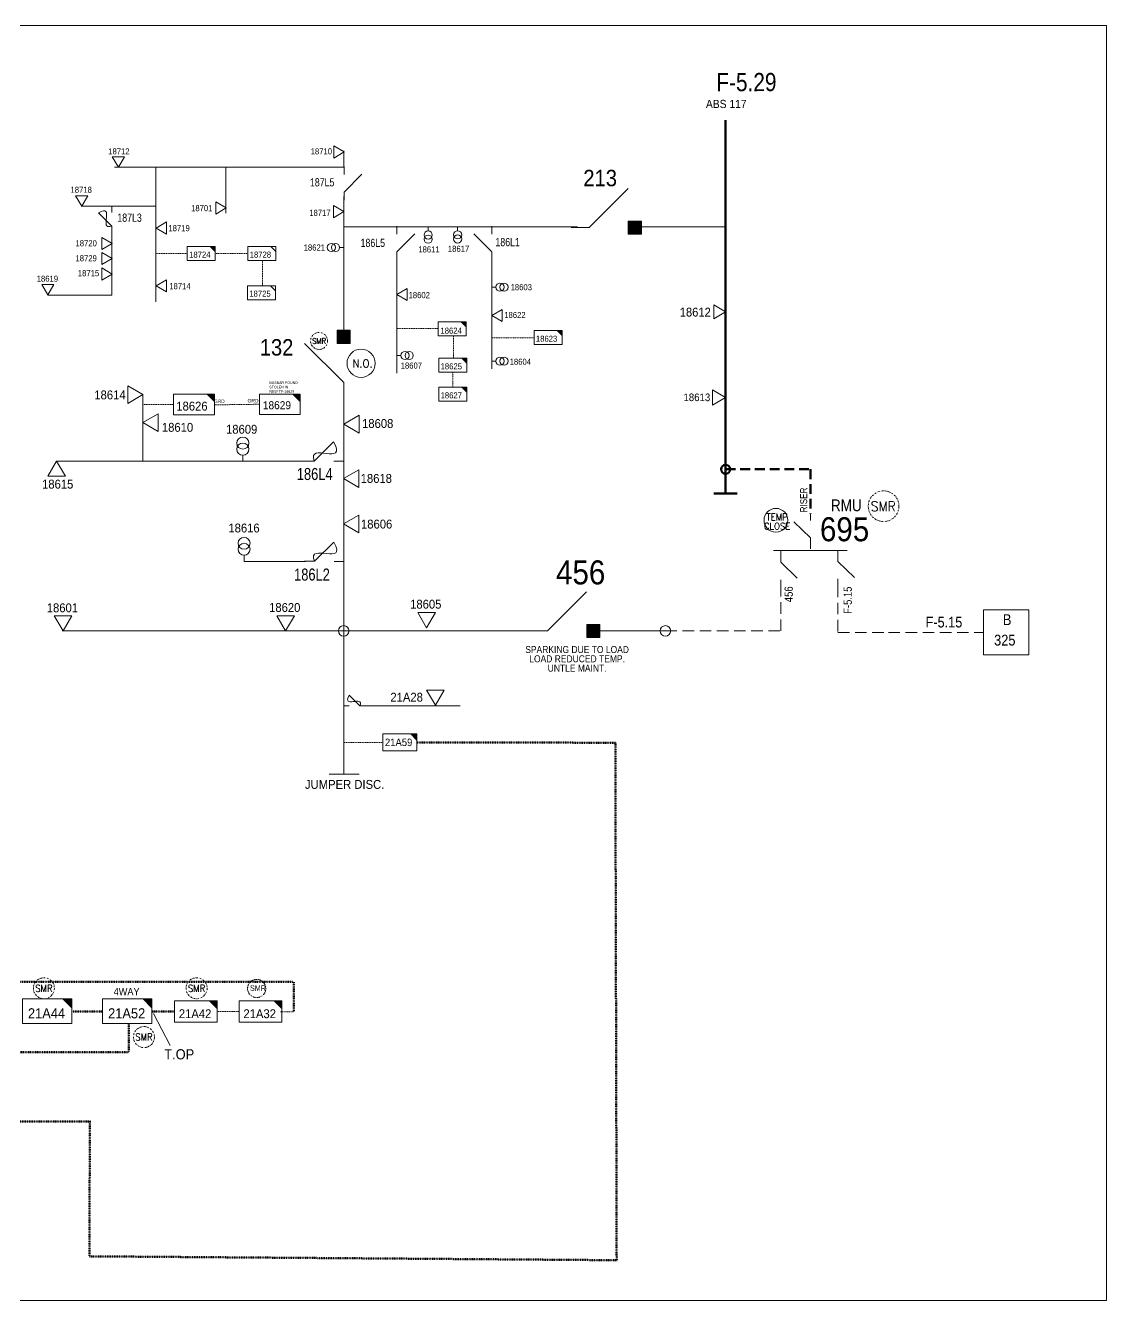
# Model space of a CAD drawing. Header units: metres. Extents: x 65984 to 144644, y -19036 to 23726.
# Drawn here: x 103377 to 103901, y 4766 to 5384 of the extents above; entities that cross this region are included whole.
import ezdxf
from ezdxf.enums import TextEntityAlignment as Align

# ---------------------------------------------------------------- set-up
doc = ezdxf.new("R2010")
doc.units = ezdxf.units.M
doc.header["$MEASUREMENT"] = 0
for name, pattern in [('DGN Style 3', [0.013877, 0, -0.013877]), ('DGN Style 4', [1.6, 0.8, -0.4, 0, -0.4]), ('HIDDEN2', [2381.25, 1587.5, -793.75])]:
    doc.linetypes.add(name, pattern=pattern)
doc.layers.get('0').update_dxf_attribs({"color": 95, "lineweight": 40})
for name, color, linetype, lineweight in [('ABS', 7, 'Continuous', 40), ('ABS NUMBER', 112, 'Continuous', 30), ('d_eos', 111, 'Continuous', 40), ('d_eos no', 121, 'Continuous', 40), ('d_fco', 5, 'Continuous', 40), ('d_fco text', 95, 'Continuous', 40), ('d_oh branch', 94, 'Continuous', 40), ('d_switch', 95, 'Continuous', 40), ('d_tf', 1, 'Continuous', 40), ('d_tf no', 6, 'Continuous', 40), ('d_tf_200', 1, 'Continuous', 40), ('d_ug cable', 95, 'Continuous', 40), ('FDR  1  05', 172, 'Continuous', 40), ('FDR  5  15', 59, 'Continuous', 40), ('GRID STATION 01', 7, 'Continuous', 40), ('Level 37', 7, 'Continuous', 0), ('O H MAIN FEEDER', 4, 'Continuous', 100), ('SW N O', 114, 'Continuous', 30)]:
    doc.layers.add(name, color=color, linetype=linetype, lineweight=lineweight)
doc.styles.add('NASKHF', font='naskhf.shx', dxfattribs={"height": 8})
doc.styles.add('Style-Arial', font='arial.ttf')
doc.styles.add('Style-ENGINEERING', font='ENGINEERING.shx')
doc.styles.add('Style-msdefault', font='msdefault.shx')
doc.styles.add('Style-simplex', font='simplex.shx')
doc.styles.add('Style-STANDARD', font='STANDARD.shx')

# ---------------------------------------------------------------- blocks, each defined once
blk = doc.blocks.new('ABS2_1_1')
at = {"color": 0, "linetype": 'ByBlock', "lineweight": -2, "ltscale": 500}
for q in [(-29900, 43500), (0, 0)]:
    blk.add_line((0, 13600), q, dxfattribs=at)
at = {"color": 0, "linetype": 'ByBlock', "lineweight": -2, "ltscale": 500, "flags": 128}
for points in [[(5000, 43600), (-5000, 43600), (-5000, 53600), (5000, 53600)], [(3791, 49653), (3791, 49653), (3791, 49653)]]:
    blk.add_lwpolyline(points, close=True, dxfattribs=at)
at = {"color": 0, "linetype": 'ByBlock', "lineweight": -2, "ltscale": 500}
for points in [[(5000, 43600), (-5000, 43600), (5000, 53600), (-5000, 53600)], [(3791, 49653), (3791, 49653), (3791, 49653)]]:
    blk.add_solid(points, dxfattribs=at)
blk = doc.blocks.new('*U1078')
at = {"layer": 'd_fco', "color": 120, "linetype": 'Continuous', "lineweight": 13}
blk.add_line((-4.6, 4.21), (-10.13, 4.21), dxfattribs=at)
at = {"layer": 'd_fco', "color": 120, "linetype": 'Continuous', "lineweight": 13, "flags": 128}
blk.add_lwpolyline([(13.02, 4.21), (7.07, 4.21), (-4.4, -7.26)], dxfattribs=at)
at = {"layer": 'd_fco', "color": 120, "linetype": 'Continuous', "lineweight": 13}
blk.add_open_spline([(-4.4, -7.26), (-13, 7.69), (11.58, -7.67), (7.07, 4.21)], degree=3, dxfattribs=at)
blk = doc.blocks.new('*U1012')
at = {"layer": 'd_fco', "color": 7, "linetype": 'Continuous', "lineweight": 13}
blk.add_line((-4.6, 4.21), (-10.13, 4.21), dxfattribs=at)
at = {"layer": 'd_fco', "color": 7, "linetype": 'Continuous', "lineweight": 13, "flags": 128}
blk.add_lwpolyline([(13.02, 4.21), (7.07, 4.21), (-4.4, -7.26)], dxfattribs=at)
at = {"layer": 'd_fco', "color": 7, "linetype": 'Continuous', "lineweight": 13}
blk.add_open_spline([(-4.4, -7.26), (-13, 7.69), (11.58, -7.67), (7.07, 4.21)], degree=3, dxfattribs=at)
blk = doc.blocks.new('TFU_101')
at = {"layer": 'd_tf_200', "color": 120, "linetype": 'Continuous', "lineweight": 13}
blk.add_line((0, 10), (0, 0), dxfattribs=at)
for centre in [(0, 30), (0, 20)]:
    blk.add_circle(centre, 10, dxfattribs=at)
blk = doc.blocks.new('TF_8')
at = {"color": 0, "linetype": 'ByBlock', "lineweight": -2}
blk.add_line((6.3, 4.95), (9.9, 1.35), dxfattribs=at)
blk.add_3dface([(-10.1, 4.95), (9.9, 4.95), (9.9, -5.05), (-10.1, -5.05)], dxfattribs=at)
blk = doc.blocks.new('exist.us-1000kva')
at = {"color": 0, "linetype": 'ByBlock', "lineweight": -2, "flags": 128}
blk.add_lwpolyline([(40, 12.9), (32.8, 20), (40, 20)], close=True, dxfattribs=at)
at = {"color": 0, "linetype": 'ByBlock', "lineweight": -2, "extrusion": (0, 0, -1)}
blk.add_solid([(-40, 12.9), (-32.8, 20), (-40, 20)], dxfattribs=at)
at = {"color": 0, "linetype": 'ByBlock', "lineweight": -2, "xscale": 2, "yscale": 2}
blk.add_blockref('TF_8', (20.2, 10.1), dxfattribs=at)
blk = doc.blocks.new('TRA1_830')
at = {"layer": 'd_tf', "color": 120, "linetype": 'Continuous', "lineweight": 13, "ltscale": 0.000191555, "extrusion": (0, 0, -1), "flags": 128}
blk.add_lwpolyline([(-10, -17), (0, 0), (10, -17)], close=True, dxfattribs=at)
blk = doc.blocks.new('TRA1_829')
at = {"layer": 'd_tf', "color": 120, "linetype": 'Continuous', "lineweight": 13, "ltscale": 0.000191555, "xscale": 1.000046566207833, "yscale": 1.000046566207833, "zscale": 1.000046566207833, "rotation": 180}
blk.add_blockref('TRA1_830', (0, 0), dxfattribs=at)
blk = doc.blocks.new('TRA1_832')
at = {"layer": 'd_tf', "color": 120, "linetype": 'Continuous', "lineweight": 13, "ltscale": 0.000191477, "extrusion": (0, 0, -1), "flags": 128}
blk.add_lwpolyline([(-10, -17), (0, 0), (10, -17)], close=True, dxfattribs=at)
blk = doc.blocks.new('TRA1_831')
at = {"layer": 'd_tf', "color": 120, "linetype": 'Continuous', "lineweight": 13, "ltscale": 0.000191477, "xscale": 1.000046566207834, "yscale": 1.000046566207834, "zscale": 1.000046566207834, "rotation": 180}
blk.add_blockref('TRA1_832', (0, 0), dxfattribs=at)
blk = doc.blocks.new('TFU_167')
at = {"layer": 'd_tf_200', "color": 120, "linetype": 'Continuous', "lineweight": 0}
blk.add_line((0, 10), (0, 0), dxfattribs=at)
for centre in [(0, 30), (0, 20)]:
    blk.add_circle(centre, 10, dxfattribs=at)
blk = doc.blocks.new('*U3411')
at = {"layer": 'd_fco', "color": 120, "linetype": 'Continuous', "lineweight": 0}
blk.add_line((-4.6, 4.2), (-10.1, 4.2), dxfattribs=at)
at = {"layer": 'd_fco', "color": 120, "linetype": 'Continuous', "lineweight": 0, "flags": 128}
blk.add_lwpolyline([(13, 4.2), (7.1, 4.2), (-4.4, -7.3)], dxfattribs=at)
at = {"layer": 'd_fco', "color": 120, "linetype": 'Continuous', "lineweight": 0}
blk.add_open_spline([(-4.4, -7.3), (-13, 7.7), (11.6, -7.7), (7.1, 4.2)], degree=3, dxfattribs=at)
blk = doc.blocks.new('*U3412')
at = {"layer": 'ABS', "color": 7, "linetype": 'Continuous', "lineweight": 0, "ltscale": 0.150399}
for p, q in [((-8, -8.1), (8.3, 8.2)), ((-8, -8.1), (-15.4, -8.1)), ((15.4, -8.1), (8, -8.1))]:
    blk.add_line(p, q, dxfattribs=at)
blk = doc.blocks.new('*U3413')
at = {"layer": 'ABS', "color": 120, "linetype": 'Continuous', "lineweight": 0, "ltscale": 0.150399}
for p, q in [((-8, -8.1), (8.3, 8.2)), ((-8, -8.1), (-15.4, -8.1)), ((15.4, -8.1), (8, -8.1))]:
    blk.add_line(p, q, dxfattribs=at)
blk = doc.blocks.new('TRA1_1434')
at = {"layer": 'd_tf', "color": 120, "linetype": 'Continuous', "lineweight": 0, "ltscale": 0.000130781, "extrusion": (0, 0, -1), "flags": 128}
blk.add_lwpolyline([(-10, -17), (0, 0), (10, -17)], close=True, dxfattribs=at)
blk = doc.blocks.new('TRA1_1433')
at = {"layer": 'd_tf', "color": 120, "linetype": 'Continuous', "lineweight": 0, "ltscale": 0.000130781, "xscale": 1.000046566207834, "yscale": 1.000046566207834, "zscale": 1.000046566207834, "rotation": 180}
blk.add_blockref('TRA1_1434', (0, 0), dxfattribs=at)
blk = doc.blocks.new('TRA1_1436')
at = {"layer": 'd_tf', "color": 120, "linetype": 'Continuous', "lineweight": 0, "ltscale": 0.000130834, "extrusion": (0, 0, -1), "flags": 128}
blk.add_lwpolyline([(-10, -17), (0, 0), (10, -17)], close=True, dxfattribs=at)
blk = doc.blocks.new('TRA1_1435')
at = {"layer": 'd_tf', "color": 120, "linetype": 'Continuous', "lineweight": 0, "ltscale": 0.000130834, "xscale": 1.000046566207833, "yscale": 1.000046566207833, "zscale": 1.000046566207833, "rotation": 180}
blk.add_blockref('TRA1_1436', (0, 0), dxfattribs=at)
blk = doc.blocks.new('TRA1_188')
at = {"layer": 'd_tf', "color": 174, "linetype": 'Continuous', "lineweight": 0, "ltscale": 0.000164311, "extrusion": (0, 0, -1), "flags": 128}
blk.add_lwpolyline([(-10, -17), (0, 0), (10, -17)], close=True, dxfattribs=at)
blk = doc.blocks.new('TRA1_187')
at = {"layer": 'd_tf', "color": 174, "linetype": 'Continuous', "lineweight": 0, "ltscale": 0.000164311, "xscale": 1.000046566207833, "yscale": 1.000046566207833, "zscale": 1.000046566207833, "rotation": 180}
blk.add_blockref('TRA1_188', (0, 0), dxfattribs=at)
blk = doc.blocks.new('*U4146')
at = {"layer": 'SW N O', "color": 1, "lineweight": 13}
blk.add_circle((0, 0), 16.8, dxfattribs=at)
at = {"layer": 'SW N O', "color": 1, "lineweight": 13, "insert": (1.7, -1.8), "char_height": 9.6, "attachment_point": 5, "line_spacing_factor": 0.812622, "style": 'Style-STANDARD'}
blk.add_mtext('TEMP\\PCLOSE', dxfattribs=at)
blk = doc.blocks.new('*U1455')
at = {"layer": 'SW N O', "color": 3, "lineweight": 13, "ltscale": 0.426762}
blk.add_circle((0, 0), 16.8, dxfattribs=at)
at = {"layer": 'SW N O', "color": 3, "lineweight": 13, "style": 'Style-STANDARD'}
blk.add_text('N.O.', height=9.6, dxfattribs=at).set_placement((1.7, -0.2), align=Align.MIDDLE_CENTER)

msp = doc.modelspace()

# ---------------------------------------------------------------- linework, layer by layer
at = {"layer": 'd_eos', "color": 2, "linetype": 'Continuous', "lineweight": 13, "ltscale": 0.729299}
for p, q in [((103757.8, 5144.08), (103757.8, 5147.31)), ((103757.8, 5135.58), (103749.8, 5143.34)), ((103757.8, 5130.26), (103757.8, 5135.58)), ((103739.93, 5129.49), (103775.6, 5129.49)), ((103743.42, 5129.07), (103743.42, 5123.76)), ((103771.17, 5129.49), (103771.17, 5124.18)), ((103743.42, 5123.76), (103751.42, 5115.99)), ((103771.18, 5124.18), (103779.18, 5116.41)), ((103743.43, 5115.25), (103743.43, 5112.02)), ((103771.17, 5115.67), (103771.17, 5112.45))]:
    msp.add_line(p, q, dxfattribs=at)
at = {"layer": 'd_oh branch', "color": 120, "linetype": 'Continuous', "lineweight": 0}
for p, q in [((103531.61, 5315.78), (103531.61, 5323.28)), ((103420.31, 5315.43), (103531.61, 5315.43)), ((103440.37, 5315.43), (103440.37, 5250.01)), ((103474.35, 5315.43), (103474.35, 5293.09)), ((103531.61, 5301.22), (103531.61, 5300.61)), ((103531.61, 5286.33), (103531.61, 5301.22)), ((103440.37, 5296.45), (103404.05, 5296.45)), ((103418.94, 5284.95), (103418.94, 5285.83)), ((103418.94, 5285.83), (103418.94, 5253.36)), ((103557.23, 5271.06), (103557.23, 5215.5)), ((103603.26, 5271.89), (103603.26, 5217.55)), ((103387.91, 5253.36), (103418.94, 5253.36))]:
    msp.add_line(p, q, dxfattribs=at)
at = {"layer": 'd_oh branch', "color": 120, "linetype": 'Continuous', "lineweight": 13}
for p, q in [((103434.09, 5172.79), (103434.09, 5205.08)), ((103392.19, 5172.79), (103512.34, 5172.8)), ((103483.13, 5124.2), (103513.09, 5124.2)), ((103531.57, 5090.43), (103394.98, 5090.43)), ((103541.19, 5054.11), (103587.89, 5054.11)), ((103524.34, 5020.91), (103539.01, 5020.91))]:
    msp.add_line(p, q, dxfattribs=at)
at = {"layer": 'd_ug cable', "color": 120, "linetype": 'DGN Style 3', "lineweight": 0}
for p, q in [((103603.26, 5232.6), (103623.79, 5232.6)), ((103584.41, 5208.7), (103584.41, 5215.99)), ((103531.88, 5036.31), (103550.36, 5036.31))]:
    msp.add_line(p, q, dxfattribs=at)
at = {"layer": 'd_ug cable', "color": 121, "linetype": 'DGN Style 3', "lineweight": 100}
for p, q in [((103663.87, 4785.18), (103663.22, 5036.21)), ((103301.72, 4920.21), (103506.96, 4920.21)), ((103507.25, 4905.97), (103507.25, 4920.15)), ((103399.86, 4905.85), (103414.51, 4905.85)), ((103438.73, 4905.85), (103449.42, 4905.85)), ((103427.33, 4886.03), (103427.33, 4899.95)), ((103171.62, 4886.03), (103427.33, 4886.03)), ((103408.09, 4787.11), (103408.37, 4852.85))]:
    msp.add_line(p, q, dxfattribs=at)
at = {"layer": 'd_ug cable', "color": 120, "linetype": 'DGN Style 3', "lineweight": 13}
msp.add_line((103470.16, 4905.79), (103480.75, 4905.79), dxfattribs=at)
at = {"layer": 'd_ug cable', "color": 2, "linetype": 'DGN Style 3', "lineweight": 13}
msp.add_line((103500.84, 4905.73), (103507.25, 4905.73), dxfattribs=at)
at = {"layer": 'd_ug cable', "color": 120, "linetype": 'DGN Style 3', "lineweight": 0, "flags": 128}
for points in [[(103440.37, 5273.48), (103455.53, 5273.48)], [(103469.2, 5273.48), (103485.04, 5273.48)], [(103492.1, 5270.15), (103492.1, 5257.81)], [(103557.23, 5237.23), (103577.23, 5237.23)], [(103584.67, 5233.62), (103584.67, 5222.79)]]:
    msp.add_lwpolyline(points, dxfattribs=at)
at = {"layer": 'd_ug cable', "color": 120, "linetype": 'DGN Style 3', "lineweight": 13, "flags": 128}
for points in [[(103434.09, 5200.24), (103448.85, 5200.24)], [(103468.76, 5200.1), (103490.61, 5200.41)]]:
    msp.add_lwpolyline(points, dxfattribs=at)
at = {"layer": 'd_ug cable', "color": 174, "linetype": 'HIDDEN2', "lineweight": 158, "ltscale": 0.003}
msp.add_lwpolyline([(103716.67, 5168.84), (103757.8, 5168.84), (103757.8, 5147.31)], dxfattribs=at)
at = {"layer": 'd_ug cable', "color": 120, "linetype": 'HIDDEN2', "lineweight": 13, "ltscale": 0.003497}
for points in [[(103687.5, 5090.46), (103743.43, 5090.46), (103743.43, 5112.02)], [(103771.17, 5112.45), (103771.17, 5089.69), (103795.69, 5089.69)], [(103795.69, 5089.69), (103841.87, 5089.69)]]:
    msp.add_lwpolyline(points, dxfattribs=at)
at = {"layer": 'd_ug cable', "color": 121, "linetype": 'DGN Style 3', "lineweight": 100, "flags": 128}
for points in [[(103663.22, 5036.21), (103566.86, 5036.34)], [(103408.85, 4852.5), (103351.74, 4852.55)], [(103663.87, 4785.18), (103408.18, 4787.06)]]:
    msp.add_lwpolyline(points, dxfattribs=at)
at = {"layer": 'd_ug cable', "color": 2, "linetype": 'DGN Style 4', "lineweight": 13}
for centre, radius in [((103519.53, 5231.09), 4.12), ((103793.35, 5150.95), 7.45), ((103386.06, 4917.09), 5.08), ((103460.11, 4917.09), 5.08), ((103434.59, 4893.42), 5.08)]:
    msp.add_circle(centre, radius, dxfattribs=at)
at = {"layer": 'd_ug cable', "color": 1, "linetype": 'DGN Style 3', "lineweight": 13}
msp.add_circle((103489.26, 4916.98), 4.42, dxfattribs=at)
at = {"layer": 'FDR  5  15', "color": 120, "linetype": 'Continuous', "lineweight": 0}
msp.add_line((103584.63, 5286.47), (103531.61, 5286.47), dxfattribs=at)
at = {"layer": 'FDR  5  15', "color": 120, "linetype": 'Continuous', "lineweight": 13}
msp.add_line((103591.29, 5090.43), (103531.47, 5090.43), dxfattribs=at)
at = {"layer": 'GRID STATION 01', "color": 120, "lineweight": 13, "ltscale": 0.379284, "flags": 128}
msp.add_lwpolyline([(103863.71, 5078.77), (103863.71, 5100.6), (103841.87, 5100.6), (103841.87, 5078.77)], close=True, dxfattribs=at)
at = {"layer": 'O H MAIN FEEDER', "color": 174, "lineweight": 211, "ltscale": 0.488306}
for p, q in [((103716.67, 5156.93), (103716.69, 5338.27)), ((103722.38, 5157.1), (103710.96, 5157.1))]:
    msp.add_line(p, q, dxfattribs=at)
at = {"layer": 'O H MAIN FEEDER', "color": 120, "lineweight": 0, "ltscale": 0.388819}
for p in [(103531.47, 5236.28), (103644.87, 5286.47)]:
    msp.add_line(p, (103531.61, 5286.47), dxfattribs=at)
at = {"layer": 'O H MAIN FEEDER', "color": 5, "lineweight": 0, "ltscale": 0.388819}
msp.add_line((103716.82, 5286.48), (103675.56, 5286.47), dxfattribs=at)
at = {"layer": 'O H MAIN FEEDER', "color": 120, "lineweight": 13, "ltscale": 0.569271}
for p, q in [((103531.47, 5090.43), (103531.47, 5204.02)), ((103621.69, 5090.43), (103531.47, 5090.43)), ((103531.57, 5090.43), (103531.57, 5020.91)), ((103687.5, 5090.43), (103653.46, 5090.43))]:
    msp.add_line(p, q, dxfattribs=at)
at = {"layer": 'O H MAIN FEEDER', "color": 140, "lineweight": 13, "ltscale": 0.569271}
msp.add_line((103439.17, 4904.81), (103447.22, 4889.33), dxfattribs=at)
at = {"layer": 'O H MAIN FEEDER', "color": 140, "linetype": 'Continuous', "lineweight": 13, "flags": 128}
msp.add_lwpolyline([(102983.16, 5384.13), (103901.45, 5384.13), (103901.45, 4765.63), (102983.16, 4765.63)], close=True, dxfattribs=at)
at = {"layer": 'O H MAIN FEEDER', "color": 174, "lineweight": 211, "ltscale": 0.488306}
msp.add_circle((103716.73, 5168.87), 2.21, dxfattribs=at)
at = {"layer": 'O H MAIN FEEDER', "color": 120, "lineweight": 13, "ltscale": 0.569271}
for centre in [(103531.47, 5090.46), (103687.5, 5090.46)]:
    msp.add_circle(centre, 2.57, dxfattribs=at)

# ---------------------------------------------------------------- block references
at = {"layer": 'ABS', "color": 7, "linetype": 'Continuous', "lineweight": 0, "ltscale": 0.150399, "extrusion": (0, 0, -1), "xscale": 0.5314460215310545, "yscale": 0.5314460215310545, "zscale": 0.5314460215310545, "rotation": 90.00000000000004}
msp.add_blockref('*U3412', (-103535.93, 5307.6), dxfattribs=at)
at = {"layer": 'ABS', "color": 7, "linetype": 'Continuous', "lineweight": 13, "ltscale": 0.947665, "xscale": 0.0006349365119168492, "yscale": 0.0006349365119168492, "zscale": 0.0004204752227752505, "rotation": 269.9999999999998}
for p in [(103641.83, 5286.12), (103621.69, 5090.43)]:
    msp.add_blockref('ABS2_1_1', p, dxfattribs=at)
at = {"layer": 'ABS', "color": 120, "linetype": 'Continuous', "lineweight": 0, "ltscale": 0.150399, "extrusion": (0, 0, -1), "xscale": 0.5314460215310545, "yscale": 0.5314460215310545, "zscale": 0.5314460215310545, "rotation": 90.00000000000004}
msp.add_blockref('*U3413', (-103561.55, 5278.61), dxfattribs=at)
at = {"layer": 'ABS', "color": 120, "linetype": 'Continuous', "lineweight": 0, "ltscale": 0.150399, "xscale": 0.5314460215310545, "yscale": 0.5314460215310545, "zscale": 0.5314460215310545, "rotation": 90.00000000000001}
msp.add_blockref('*U3413', (103598.94, 5278.61), dxfattribs=at)
at = {"layer": 'ABS', "color": 2, "linetype": 'Continuous', "lineweight": 13, "ltscale": 0.947665, "xscale": 0.0006349365119168492, "yscale": 0.0006349365119168492, "zscale": 0.0004204752227752505, "rotation": 359.9999999999997}
msp.add_blockref('ABS2_1_1', (103531.47, 5202.25), dxfattribs=at)
at = {"layer": 'd_fco', "color": 120, "linetype": 'Continuous', "lineweight": 0, "xscale": 0.55738368, "yscale": 0.55738368, "zscale": 0.55738368, "rotation": 269.9644578622517}
msp.add_blockref('*U3411', (103416.59, 5290.83), dxfattribs=at)
at = {"layer": 'd_fco', "color": 7, "linetype": 'Continuous', "lineweight": 13, "xscale": 0.8160654458880002, "yscale": 0.8160654458880002, "zscale": 0.8160654458880002, "rotation": 179.9644578622516}
msp.add_blockref('*U1012', (103522.97, 5176.23), dxfattribs=at)
at = {"layer": 'd_fco', "color": 120, "linetype": 'Continuous', "lineweight": 13, "xscale": 0.8160654458880002, "yscale": 0.8160654458880002, "zscale": 0.8160654458880002, "rotation": 179.9644578622516}
msp.add_blockref('*U1078', (103523.03, 5127.64), dxfattribs=at)
at = {"layer": 'd_fco', "color": 120, "linetype": 'Continuous', "lineweight": 13, "extrusion": (0, 0, -1), "xscale": 0.450779280048132, "yscale": 0.450779280048132, "zscale": 0.450779280048132, "rotation": 179.9644578622517}
msp.add_blockref('*U1078', (-103536.18, 5056.01), dxfattribs=at)
at = {"layer": 'd_tf', "color": 120, "linetype": 'Continuous', "lineweight": 0, "ltscale": 0.000130834, "extrusion": (0, 0, -1), "xscale": 0.294617088, "yscale": 0.294617088, "zscale": 0.294617088, "rotation": 269.9999999989384}
msp.add_blockref('TRA1_1435', (-103531.64, 5322.77), dxfattribs=at)
at = {"layer": 'd_tf', "color": 120, "linetype": 'Continuous', "lineweight": 0, "ltscale": 0.000130834, "xscale": 0.294617088, "yscale": 0.294617088, "zscale": 0.294617088}
for p, rotation in [((103422.19, 5315.46), 359.9999999999999), ((103404.38, 5296.53), 359.9999999999999), ((103387.93, 5253.46), 359.9999999999999), ((103557.3, 5253.67), 269.9999999999999), ((103603.24, 5243.42), 269.9999999999999)]:
    msp.add_blockref('TRA1_1435', p, dxfattribs=dict(at, rotation=rotation))
at = {"layer": 'd_tf', "color": 120, "linetype": 'Continuous', "lineweight": 0, "ltscale": 0.000130781, "xscale": 0.294617088, "yscale": 0.294617088, "zscale": 0.294617088}
for p, rotation in [((103474.39, 5295.63), 89.99999999999997), ((103531.59, 5293.86), 89.99999999999997), ((103440.46, 5285.87), 269.9999999999999), ((103419.22, 5278.4), 89.99999999999997), ((103419.22, 5271.13), 89.99999999999997), ((103419.22, 5263.57), 89.99999999999997)]:
    msp.add_blockref('TRA1_1433', p, dxfattribs=dict(at, rotation=rotation))
at = {"layer": 'd_tf', "color": 120, "linetype": 'Continuous', "lineweight": 0, "ltscale": 0.000130781, "extrusion": (0, 0, -1), "xscale": 0.294617088, "yscale": 0.294617088, "zscale": 0.294617088, "rotation": 89.99999999999997}
msp.add_blockref('TRA1_1433', (-103440.46, 5257.89), dxfattribs=at)
at = {"layer": 'd_tf', "color": 174, "linetype": 'Continuous', "lineweight": 0, "ltscale": 0.00014788, "extrusion": (0, 0, -1), "xscale": 0.333, "yscale": 0.333, "zscale": 0.333, "rotation": 270}
msp.add_blockref('TRA1_187', (-103716.66, 5245.22), dxfattribs=at)
at = {"layer": 'd_tf', "color": 120, "linetype": 'Continuous', "lineweight": 13, "ltscale": 0.000191477, "extrusion": (0, 0, -1), "xscale": 0.4313488785408001, "yscale": 0.4313488785408001, "zscale": 0.4313488785408001}
for p, rotation in [((-103434.1, 5205.08), 270), ((-103434.1, 5191.52), 89.99999999999997)]:
    msp.add_blockref('TRA1_831', p, dxfattribs=dict(at, rotation=rotation))
at = {"layer": 'd_tf', "color": 174, "linetype": 'Continuous', "lineweight": 0, "ltscale": 0.000164311, "extrusion": (0, 0, -1), "xscale": 0.37, "yscale": 0.37, "zscale": 0.37, "rotation": 269.9999999999999}
msp.add_blockref('TRA1_187', (-103716.6, 5203.66), dxfattribs=at)
at = {"layer": 'd_tf', "color": 120, "linetype": 'Continuous', "lineweight": 13, "ltscale": 0.000191555, "extrusion": (0, 0, -1), "xscale": 0.4313488785408001, "yscale": 0.4313488785408001, "zscale": 0.4313488785408001}
for p, rotation in [((-103531.57, 5190.75), 89.99999999999997), ((-103571.68, 5091.98), 359.9999999999999)]:
    msp.add_blockref('TRA1_829', p, dxfattribs=dict(at, rotation=rotation))
at = {"layer": 'd_tf', "color": 120, "linetype": 'Continuous', "lineweight": 13, "ltscale": 0.000191555, "xscale": 0.4313488785408001, "yscale": 0.4313488785408001, "zscale": 0.4313488785408001}
for p, rotation in [((103392.21, 5172.78), 180), ((103531.44, 5164.32), 269.9999999999999), ((103531.44, 5142.35), 269.9999999999999), ((103395.35, 5090.45), 359.9999999999999), ((103575.94, 5054.37), 359.9999999999999)]:
    msp.add_blockref('TRA1_829', p, dxfattribs=dict(at, rotation=rotation))
at = {"layer": 'd_tf', "color": 120, "linetype": 'Continuous', "lineweight": 13, "ltscale": 0.000191555, "extrusion": (0, 0, -1), "xscale": 0.4313488785408001, "yscale": 0.4313488785408001, "zscale": 0.4313488785408001}
msp.add_blockref('TRA1_829', (-103503.28, 5090.44), dxfattribs=at)
at = {"layer": 'd_tf_200', "color": 120, "linetype": 'Continuous', "lineweight": 0, "xscale": 0.1990656, "yscale": 0.1990656, "zscale": 0.1990656}
for p, rotation in [((103572.46, 5286.47), 179.9999999999998), ((103586.73, 5286.55), 179.9999999999998), ((103531.47, 5276.44), 89.9999999999999), ((103603.27, 5257.18), 269.9999999999998), ((103557.24, 5224.06), 269.9999999999998), ((103603.27, 5221.28), 269.9999999999998)]:
    msp.add_blockref('TFU_167', p, dxfattribs=dict(at, rotation=rotation))
at = {"layer": 'd_tf_200', "color": 120, "linetype": 'Continuous', "lineweight": 13, "xscale": 0.2914519449600001, "yscale": 0.2914519449600001, "zscale": 0.2914519449600001, "rotation": 359.9999999999999}
for p in [(103482.53, 5172.8), (103483.13, 5124.2)]:
    msp.add_blockref('TFU_101', p, dxfattribs=at)
at = {"layer": 'FDR  1  05', "color": 120, "linetype": 'Continuous', "lineweight": 0, "rotation": 359.9999999999999}
for name, p, xscale, yscale, zscale in [('exist.us-1000kva', (103455.53, 5270.14), 0.3398147466774014, 0.3398147466774014, 0.3398147466774014), ('TF_8', (103491.88, 5273.63), 0.6796294933548028, 0.6796294933548028, 0.3398147466774014), ('TF_8', (103491.67, 5254.45), 0.6796294933548028, 0.6796294933548028, 0.3398147466774014), ('exist.us-1000kva', (103577.22, 5233.62), 0.3398147466774014, 0.3398147466774014, 0.3398147466774014), ('exist.us-1000kva', (103623.79, 5229.39), 0.3398147466774014, 0.3398147466774014, 0.3398147466774014), ('exist.us-1000kva', (103577.62, 5215.99), 0.3398147466774014, 0.3398147466774014, 0.3398147466774014), ('exist.us-1000kva', (103577.62, 5201.91), 0.3398147466774014, 0.3398147466774014, 0.3398147466774014), ('exist.us-1000kva', (103550.48, 5032.23), 0.4109691164044887, 0.4109691164044887, 0.3058332720096613)]:
    msp.add_blockref(name, p, dxfattribs=dict(at, xscale=xscale, yscale=yscale, zscale=zscale))
at = {"layer": 'FDR  1  05', "color": 120, "linetype": 'Continuous', "lineweight": 13, "rotation": 359.9999999999999}
for p, xscale, yscale, zscale in [((103448.86, 5195.35), 0.4975227706103835, 0.4975227706103835, 0.4975227706103835), ((103490.61, 5195.48), 0.4925528258615502, 0.4925528258615502, 0.4477704935493452)]:
    msp.add_blockref('exist.us-1000kva', p, dxfattribs=dict(at, xscale=xscale, yscale=yscale, zscale=zscale))
at = {"layer": 'FDR  1  05', "color": 2, "linetype": 'Continuous', "lineweight": 13, "rotation": 359.9999999999999}
for p, xscale, yscale, zscale in [((103375.63, 4900.01), 0.598431951244567, 0.598431951244567, 0.5680205769198965), ((103414.51, 4900.01), 0.598431951244567, 0.598431951244567, 0.5680205769198965), ((103449.42, 4900.61), 0.5185339939573979, 0.5185339939573979, 0.4975227706103835), ((103480.75, 4900.61), 0.5185339939573979, 0.5185339939573979, 0.4975227706103835)]:
    msp.add_blockref('exist.us-1000kva', p, dxfattribs=dict(at, xscale=xscale, yscale=yscale, zscale=zscale))
at = {"layer": 'SW N O', "color": 3, "lineweight": 13, "xscale": 0.4067299705990594, "yscale": 0.4067299705990594, "zscale": 0.4067299705990594}
msp.add_blockref('*U1455', (103539.91, 5220.27), dxfattribs=at)
at = {"layer": 'SW N O', "color": 1, "lineweight": 13, "xscale": 0.3439942761907288, "yscale": 0.3439942761907288, "zscale": 0.3439942761907288}
msp.add_blockref('*U4146', (103741.12, 5144.1), dxfattribs=at)

# ---------------------------------------------------------------- texts
at = {"layer": 'ABS NUMBER', "color": 7, "lineweight": 0, "style": 'Style-Arial', "width": 0.88}
msp.add_text('213', height=7.963, dxfattribs=at).set_placement((103647.69, 5306.17))
at = {"layer": 'ABS NUMBER', "color": 2, "lineweight": 13, "style": 'Style-Arial', "width": 0.88}
msp.add_text('132', height=7.951, dxfattribs=at).set_placement((103490.76, 5224.04))
at = {"layer": 'ABS NUMBER', "color": 7, "lineweight": 13, "style": 'Style-Arial', "width": 0.88}
msp.add_text('456', height=11.658, dxfattribs=at).set_placement((103634.44, 5113.02))
at = {"layer": 'd_eos no', "color": 2, "linetype": 'Continuous', "lineweight": 13, "style": 'Style-Arial', "width": 0.88}
msp.add_text('695', height=11.658, dxfattribs=at).set_placement((103786.37, 5145.59), align=Align.TOP_RIGHT)
at = {"layer": 'd_fco text', "color": 7, "linetype": 'Continuous', "lineweight": 0, "style": 'Style-msdefault', "width": 0.8}
msp.add_text('187L5', height=3.981, dxfattribs=at).set_placement((103526.95, 5310.06), align=Align.TOP_RIGHT)
at = {"layer": 'd_fco text', "color": 120, "linetype": 'Continuous', "lineweight": 0, "style": 'Style-msdefault', "width": 0.8}
msp.add_text('187L3', height=3.981, dxfattribs=at).set_placement((103433.53, 5292.91), align=Align.TOP_RIGHT)
for s, p in [('186L5', (103539.67, 5280.68)), ('186L1', (103605.07, 5281.06))]:
    msp.add_text(s, height=3.981, dxfattribs=at).set_placement(p, align=Align.TOP_LEFT)
at = {"layer": 'd_fco text', "color": 7, "linetype": 'Continuous', "lineweight": 13, "style": 'Style-msdefault', "width": 0.8}
msp.add_text('186L4', height=5.829, dxfattribs=at).set_placement((103526.07, 5169.48), align=Align.TOP_RIGHT)
at = {"layer": 'd_fco text', "color": 120, "linetype": 'Continuous', "lineweight": 13, "style": 'Style-msdefault', "width": 0.8}
msp.add_text('186L2', height=5.829, dxfattribs=at).set_placement((103524.75, 5120.71), align=Align.TOP_RIGHT)
at = {"layer": 'd_switch', "color": 55, "linetype": 'Continuous', "lineweight": 0, "ltscale": 1.358654, "style": 'Style-ENGINEERING', "width": 0.857143}
msp.add_text('F-5.29', height=8.819, rotation=0.19218, dxfattribs=at).set_placement((103741.38, 5361.13), align=Align.TOP_RIGHT)
at = {"layer": 'd_switch', "color": 7, "linetype": 'Continuous', "lineweight": 30, "style": 'Style-ENGINEERING', "width": 0.857143}
msp.add_text('RISER', height=3.43, rotation=89.99963, dxfattribs=at).set_placement((103752.84, 5147.96), align=Align.TOP_LEFT)
at = {"layer": 'd_switch', "color": 7, "linetype": 'Continuous', "lineweight": 13, "style": 'Style-ENGINEERING', "width": 0.857143}
for s, p in [('456', (103745.28, 5112.05)), ('F-5.15', (103773.9, 5111.97))]:
    msp.add_text(s, height=3.999, rotation=90, dxfattribs=at).set_placement(p, align=Align.TOP_RIGHT)
at = {"layer": 'd_tf no', "color": 120, "linetype": 'Continuous', "lineweight": 0, "style": 'Style-msdefault', "width": 0.945946}
for s, height, p in [('18712', 2.946, (103417.25, 5324.55)), ('18718', 2.946, (103398.96, 5305.91)), ('18701', 2.946, (103457.45, 5297)), ('18717', 2.946, (103514.76, 5294.73)), ('18719', 2.946, (103446.43, 5287.3)), ('18720', 2.946, (103401.38, 5279.98)), ('18621', 2.946, (103512.05, 5277.91)), ('18611', 2.946, (103567.65, 5276.99)), ('18617', 2.946, (103582, 5277.29)), ('18729', 2.946, (103401.38, 5272.71)), ('18724', 2.946, (103456.5, 5274.45)), ('18728', 2.946, (103485.88, 5274.47)), ('18715', 2.946, (103402.52, 5265.45)), ('18619', 2.946, (103382.57, 5262.78)), ('18714', 2.946, (103446.86, 5259.16)), ('18603', 2.946, (103612.42, 5258.66)), ('18725', 2.946, (103485.68, 5255.52)), ('18622', 2.946, (103609.34, 5245.18)), ('18624', 2.946, (103578.4, 5237.57)), ('18623', 2.946, (103624.69, 5233.66)), ('18607', 2.946, (103559.11, 5220.64)), ('18625', 2.946, (103578.46, 5220.26)), ('18627', 2.946, (103578.46, 5206.18)), ('21A59', 3.632, (103551.46, 5038.22))]:
    msp.add_text(s, height=height, dxfattribs=at).set_placement(p, align=Align.TOP_LEFT)
msp.add_text('18710', height=2.946, dxfattribs=at).set_placement((103525.82, 5324.57), align=Align.TOP_RIGHT)
at = {"layer": 'd_tf no', "color": 174, "linetype": 'Continuous', "lineweight": 40, "style": 'Style-msdefault', "width": 0.945946}
for s, height, p in [('18612', 4.285, (103709.53, 5247.23)), ('18613', 3.7, (103709.27, 5205.61))]:
    msp.add_text(s, height=height, dxfattribs=at).set_placement(p, align=Align.TOP_RIGHT)
at = {"layer": 'd_tf no', "color": 1, "linetype": 'Continuous', "lineweight": 13, "ltscale": 0.81, "style": 'Style-simplex', "width": 0.909091}
msp.add_text('SMR', height=2.698, dxfattribs=at).set_placement((103519.53, 5231.09), align=Align.MIDDLE_CENTER)
at = {"layer": 'd_tf no', "color": 111, "linetype": 'Continuous', "lineweight": 0, "style": 'Style-msdefault', "width": 0.945946}
msp.add_text('18604', height=2.946, dxfattribs=at).set_placement((103611.96, 5222.5), align=Align.TOP_LEFT)
at = {"layer": 'd_tf no', "color": 120, "linetype": 'Continuous', "lineweight": 13, "style": 'Style-msdefault', "width": 0.945946}
for s, height, p in [('18614', 4.313, (103410.51, 5207.09)), ('18626', 4.313, (103450.28, 5201.65)), ('18629', 3.882, (103492.25, 5201.88)), ('18610', 4.313, (103443.29, 5191.36)), ('18609', 4.313, (103474.39, 5190.42)), ('18608', 4.313, (103540.37, 5193.22)), ('18618', 4.313, (103539.7, 5166.58)), ('18615', 4.313, (103385.16, 5163.81)), ('18616', 4.313, (103475.54, 5142.52)), ('18606', 4.313, (103539.86, 5144.43)), ('18601', 4.313, (103387.44, 5103.79)), ('18620', 4.313, (103495.28, 5103.97)), ('18605', 4.313, (103563.69, 5105.57)), ('21A28', 4.313, (103554.11, 5060.45))]:
    msp.add_text(s, height=height, dxfattribs=at).set_placement(p, align=Align.TOP_LEFT)
at = {"layer": 'd_tf no', "color": 5, "linetype": 'Continuous', "lineweight": 40, "style": 'Style-msdefault', "width": 0.945946}
for height, p in [(1.665, (103473.71, 5202.69)), (1.745, (103490.16, 5203.02))]:
    msp.add_text('GRD', height=height, dxfattribs=at).set_placement(p, align=Align.TOP_RIGHT)
at = {"layer": 'd_tf no', "color": 1, "linetype": 'Continuous', "lineweight": 13, "ltscale": 1.290605, "style": 'Style-simplex', "width": 0.909091}
msp.add_text('SMR', height=4.783, dxfattribs=at).set_placement((103793.2, 5150.87), align=Align.MIDDLE_CENTER)
at = {"layer": 'd_tf no', "color": 131, "linetype": 'Continuous', "lineweight": 13, "style": 'Style-msdefault', "width": 0.945946}
msp.add_text('JUMPER DISC.', height=4.3135, dxfattribs=at).set_placement((103512.67, 5018.15), align=Align.TOP_LEFT)
at = {"layer": 'd_tf no', "color": 1, "linetype": 'Continuous', "lineweight": 13, "style": 'Style-simplex', "width": 0.909091}
for p in [(103386.06, 4917.09), (103460.11, 4917.09), (103434.59, 4893.42)]:
    msp.add_text('SMR', height=3.331, dxfattribs=at).set_placement(p, align=Align.MIDDLE_CENTER)
at = {"layer": 'd_tf no', "color": 2, "linetype": 'Continuous', "lineweight": 13, "style": 'Style-msdefault', "width": 0.945946}
for s, height, p in [('4WAY', 3.502, (103419.9, 4917.22)), ('21A44', 4.925, (103378.32, 4907.41)), ('21A52', 4.925, (103417.19, 4907.41)), ('21A42', 4.313, (103451.5, 4906.91)), ('21A32', 4.313, (103482.83, 4906.91))]:
    msp.add_text(s, height=height, dxfattribs=at).set_placement(p, align=Align.TOP_LEFT)
at = {"layer": 'd_tf no', "color": 140, "linetype": 'Continuous', "lineweight": 13, "style": 'Style-msdefault', "width": 0.945946}
msp.add_text('T.OP', height=4.925, dxfattribs=at).set_placement((103444.43, 4887.52), align=Align.TOP_LEFT)
at = {"layer": 'd_tf no', "color": 7, "linetype": 'Continuous', "lineweight": 13, "insert": (103707.16, 5348.06), "char_height": 3.949, "attachment_point": 1, "style": 'NASKHF'}
msp.add_mtext('\\Fmsdefault;\\H1x;\\W0.945946;ABS 117', dxfattribs=at)
at = {"layer": 'd_tf no', "color": 120, "linetype": 'Continuous', "lineweight": 0, "insert": (103562.93, 5254.81), "char_height": 2.9462, "width": 11.6343, "attachment_point": 1, "style": 'NASKHF'}
msp.add_mtext('\\Fmsdefault;\\H1x;\\W0.945946;18602', dxfattribs=at)
at = {"layer": 'd_tf no', "color": 2, "linetype": 'Continuous', "lineweight": 0, "insert": (103495.43, 5211.46), "char_height": 1.2614, "attachment_point": 1, "style": 'NASKHF'}
msp.add_mtext('\\Fmsdefault;\\H1x;\\W0.945946;BUSBAR FOUND\\PSTOLEN IN \\PNEW TF-18629', dxfattribs=at)
at = {"layer": 'd_tf no', "color": 1, "linetype": 'Continuous', "lineweight": 13, "ltscale": 1.038999, "insert": (103644.68, 5076.89), "char_height": 3.3843, "attachment_point": 5, "line_spacing_factor": 0.8, "style": 'Style-ENGINEERING'}
msp.add_mtext('\\H1x;\\W0.909091;SPARKING DUE TO LOAD\\PLOAD REDUCED TEMP.\\PUNTLE MAINT.', dxfattribs=at)
at = {"layer": 'd_tf no', "color": 2, "lineweight": 13, "insert": (103486, 4918.54), "char_height": 2.7322, "attachment_point": 1, "style": 'NASKHF'}
msp.add_mtext('\\Fmsdefault;\\H1x;\\W0.925;SMR\\P', dxfattribs=at)
at = {"layer": 'GRID STATION 01', "color": 120, "linetype": 'Continuous', "lineweight": 13, "style": 'Style-msdefault', "width": 0.888889}
for s, height, p in [('F-5.15', 5.183, (103813.7, 5097.3)), ('B', 5.25, (103851.18, 5098.53)), ('325', 5.246, (103846.92, 5088.6))]:
    msp.add_text(s, height=height, dxfattribs=at).set_placement(p, align=Align.TOP_LEFT)
at = {"layer": 'Level 37', "color": 2, "linetype": 'Continuous', "lineweight": 13, "style": 'Style-msdefault', "width": 0.86}
msp.add_text('RMU', height=5.712, rotation=359.99963, dxfattribs=at).set_placement((103767.78, 5154.24), align=Align.TOP_LEFT)

doc.saveas('drawing.dxf')
